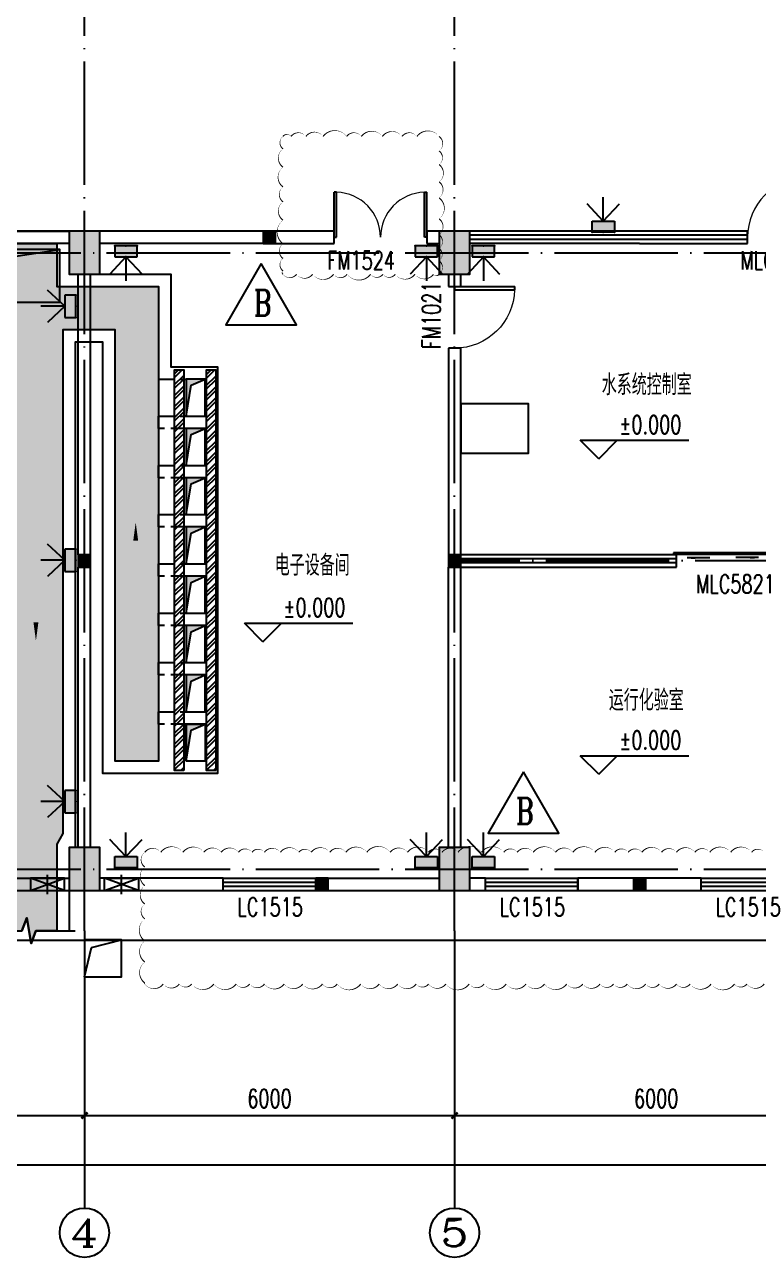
# Model space of a CAD drawing. Extents: x 93518 to 937116, y -359949 to 58022.
# Drawn here: x 712886 to 724780, y -111744 to -91744 of the extents above; entities that cross this region are included whole.
import ezdxf
from ezdxf.enums import TextEntityAlignment as Align

# ---------------------------------------------------------------- set-up
doc = ezdxf.new("R2010")
doc.units = 0
doc.header["$LTSCALE"] = 1000
doc.header["$MEASUREMENT"] = 0
doc.linetypes.add('DASH', pattern=[0.35, 0.25, -0.1])
doc.linetypes.add('DOTE', pattern=[2.42, 2, -0.2, 0.02, -0.2])
doc.layers.get('0').update_dxf_attribs({"color": 8, "linetype": 'CONTINUOUS'})
doc.layers.get('Defpoints').update_dxf_attribs({"color": 8, "linetype": 'CONTINUOUS'})
for name, color, linetype in [('-人员定位', 6, 'CONTINUOUS'), ('AXIS', 8, 'CONTINUOUS'), ('AXIS_TEXT', 8, 'CONTINUOUS'), ('COLUMN', 8, 'CONTINUOUS'), ('CURTWALL', 8, 'CONTINUOUS'), ('DIM_ELEV', 8, 'CONTINUOUS'), ('DIM_SYMB', 8, 'CONTINUOUS'), ('DOTE', 8, 'DOTE'), ('D洞口', 8, 'CONTINUOUS'), ('G沟道', 8, 'CONTINUOUS'), ('PUB_HATCH', 8, 'CONTINUOUS'), ('PUB_TEXT', 8, 'CONTINUOUS'), ('WALL', 8, 'CONTINUOUS'), ('WINDOW', 8, 'CONTINUOUS'), ('WINDOW_TEXT', 8, 'CONTINUOUS'), ('排水', 8, 'CONTINUOUS'), ('设备层', 8, 'CONTINUOUS')]:
    doc.layers.add(name, color=color, linetype=linetype)
doc.styles.add('_TCH_AXIS', font='complex.shx', dxfattribs={"bigfont": 'GBCBIG.shx'})
doc.styles.add('_TCH_DIM', font='simplex.shx', dxfattribs={"bigfont": 'gbcbig.shx'})
doc.styles.add('_TCH_DIM_T3', font='simplex.shx', dxfattribs={"width": 0.705882, "bigfont": 'gbcbig.shx'})
doc.styles.add('_TCH_WINDOW', font='simplex.shx', dxfattribs={"bigfont": 'gbcbig.shx'})
doc.styles.add('COMPLEX', font='geditxt.shx', dxfattribs={"bigfont": 'hztxt1.shx'})
doc.styles.get("Standard").update_dxf_attribs({"font": 'GBENOR', "bigfont": 'GBCBIG'})
doc.dimstyles.new('_TCH_ARCH&&100', dxfattribs={"dimtxt": 297.5, "dimasz": 100, "dimexe": 250, "dimexo": 300, "dimgap": 126.25, "dimtad": 1, "dimdec": 0, "dimzin": 0, "dimdsep": 46, "dimtxsty": '_TCH_DIM_T3', "dimblk": 'ARCHTICK', "dimcen": 0.09, "dimclrt": 7, "dimazin": 2, "dimtfac": 1, "dimtdec": 0, "dimtix": 1, "dimtmove": 2, "dimatfit": 3, "dimfxl": 0, "dimtolj": 1, "dimtzin": 0, "dimarcsym": 0})

# ---------------------------------------------------------------- blocks, each defined once
blk = doc.blocks.new('A$C795878E5')
h = blk.add_hatch()
h.set_pattern_fill('DOTS', color=8, scale=50, style=0)
h.set_pattern_definition([(0, (-119771.15, -29854.8), (39.6875, 79.375), [0, -79.375])])
h.paths.add_polyline_path([(4861, 728), (4861, 10378), (18311, 10378), (18311, 11878), (19111, 11878), (19111, 11178), (20761, 11178), (20761, 3478), (20061, 3478), (20061, 10478), (19211, 10478), (19211, 2305), (19111, 2132), (19111, 728), (18773, 728), (18699, 518), (18625, 938), (18548, 728), (18311, 728), (18311, 3078), (5761, 3078), (5761, 728), (5423, 728), (5349, 518), (5275, 938), (5198, 728)])
edge = h.paths.add_edge_path(flags=16)
edge.add_line((8511, 3778), (5761, 3778))
edge.add_line((5761, 3778), (5761, 9678))
edge.add_line((5761, 9678), (8511, 9678))
edge.add_line((8511, 9678), (8511, 8028))
edge.add_line((8511, 8028), (9261, 8028))
edge.add_line((9261, 8028), (9261, 9478))
edge.add_line((9261, 9478), (9461, 9478))
edge.add_line((9461, 9478), (9461, 8028))
edge.add_line((9461, 8028), (10061, 8028))
edge.add_line((10061, 8028), (10061, 9478))
edge.add_line((10061, 9478), (10261, 9478))
edge.add_line((10261, 9478), (10261, 8028))
edge.add_line((10261, 8028), (10861, 8028))
edge.add_line((10861, 8028), (10861, 9478))
edge.add_line((10861, 9478), (11061, 9478))
edge.add_line((11061, 9478), (11061, 8028))
edge.add_line((11061, 8028), (11661, 8028))
edge.add_line((11661, 8028), (11661, 9478))
edge.add_line((11661, 9478), (11861, 9478))
edge.add_line((11861, 9478), (11861, 8028))
edge.add_line((11861, 8028), (12461, 8028))
edge.add_line((12461, 8028), (12461, 9478))
edge.add_line((12461, 9478), (12661, 9478))
edge.add_line((12661, 9478), (12661, 8028))
edge.add_line((12661, 8028), (13261, 8028))
edge.add_line((13261, 8028), (13261, 9478))
edge.add_line((13261, 9478), (13461, 9478))
edge.add_line((13461, 9478), (13461, 8028))
edge.add_line((13461, 8028), (14061, 8028))
edge.add_line((14061, 8028), (14061, 9478))
edge.add_line((14061, 9478), (14261, 9478))
edge.add_line((14261, 9478), (14261, 8028))
edge.add_line((14261, 8028), (14861, 8028))
edge.add_line((14861, 8028), (14861, 9478))
edge.add_line((14861, 9478), (15061, 9478))
edge.add_line((15061, 9478), (15061, 8028))
edge.add_line((15061, 8028), (15661, 8028))
edge.add_line((15661, 8028), (15661, 9478))
edge.add_line((15661, 9478), (15861, 9478))
edge.add_line((15861, 9478), (15861, 8028))
edge.add_line((15861, 8028), (16461, 8028))
edge.add_line((16461, 8028), (16461, 9478))
edge.add_line((16461, 9478), (16661, 9478))
edge.add_line((16661, 9478), (16661, 8028))
edge.add_line((16661, 8028), (17261, 8028))
edge.add_line((17261, 8028), (17261, 9478))
edge.add_line((17261, 9478), (17461, 9478))
edge.add_line((17461, 9478), (17461, 8028))
edge.add_line((17461, 8028), (18011, 8028))
edge.add_line((18011, 8028), (18011, 9478))
edge.add_line((18011, 9478), (18311, 9478))
edge.add_line((18311, 9478), (18311, 3978))
edge.add_line((18311, 3978), (18011, 3978))
edge.add_line((18011, 3978), (18011, 5428))
edge.add_line((18011, 5428), (17461, 5428))
edge.add_line((17461, 5428), (17461, 3978))
edge.add_line((17461, 3978), (17261, 3978))
edge.add_line((17261, 3978), (17261, 5428))
edge.add_line((17261, 5428), (16661, 5428))
edge.add_line((16661, 5428), (16661, 3978))
edge.add_line((16661, 3978), (16461, 3978))
edge.add_line((16461, 3978), (16461, 5428))
edge.add_line((16461, 5428), (15861, 5428))
edge.add_line((15861, 5428), (15861, 3978))
edge.add_line((15861, 3978), (15661, 3978))
edge.add_line((15661, 3978), (15661, 5428))
edge.add_line((15661, 5428), (15061, 5428))
edge.add_line((15061, 5428), (15061, 3978))
edge.add_line((15061, 3978), (14861, 3978))
edge.add_line((14861, 3978), (14861, 5428))
edge.add_line((14861, 5428), (14261, 5428))
edge.add_line((14261, 5428), (14261, 3978))
edge.add_line((14261, 3978), (14061, 3978))
edge.add_line((14061, 3978), (14061, 5428))
edge.add_line((14061, 5428), (13461, 5428))
edge.add_line((13461, 5428), (13461, 3978))
edge.add_line((13461, 3978), (13261, 3978))
edge.add_line((13261, 3978), (13261, 5428))
edge.add_line((13261, 5428), (12661, 5428))
edge.add_line((12661, 5428), (12661, 3978))
edge.add_line((12661, 3978), (12461, 3978))
edge.add_line((12461, 3978), (12461, 5428))
edge.add_line((12461, 5428), (11861, 5428))
edge.add_line((11861, 5428), (11861, 3978))
edge.add_line((11861, 3978), (11661, 3978))
edge.add_line((11661, 3978), (11661, 5428))
edge.add_line((11661, 5428), (11061, 5428))
edge.add_line((11061, 5428), (11061, 3978))
edge.add_line((11061, 3978), (10861, 3978))
edge.add_line((10861, 3978), (10861, 5428))
edge.add_line((10861, 5428), (10261, 5428))
edge.add_line((10261, 5428), (10261, 3978))
edge.add_line((10261, 3978), (10061, 3978))
edge.add_line((10061, 3978), (10061, 5428))
edge.add_line((10061, 5428), (9461, 5428))
edge.add_line((9461, 5428), (9461, 3978))
edge.add_line((9461, 3978), (9261, 3978))
edge.add_line((9261, 3978), (9261, 5428))
edge.add_line((9261, 5428), (8511, 5428))
edge.add_line((8511, 5428), (8511, 3778))
at = {"layer": 'D洞口'}
for points in [[(21211, 9078), (21290, 9579), (21516, 9678), (21211, 9678)], [(21211, 8278), (21290, 8779), (21516, 8878), (21211, 8878)], [(21211, 7478), (21290, 7979), (21516, 8078), (21211, 8078)], [(21211, 6678), (21290, 7179), (21516, 7278), (21211, 7278)], [(21211, 5878), (21290, 6379), (21516, 6478), (21211, 6478)], [(21211, 5078), (21290, 5579), (21516, 5678), (21211, 5678)], [(21211, 4278), (21290, 4779), (21516, 4878), (21211, 4878)], [(21211, 3478), (21290, 3979), (21516, 4078), (21211, 4078)]]:
    blk.add_hatch(color=9, dxfattribs=at).paths.add_polyline_path(points)
at = {"layer": 'G沟道'}
h = blk.add_hatch(dxfattribs=at)
h.set_pattern_fill('金属', color=8, scale=50, style=0)
h.set_pattern_definition([(45, (-205666.91, -29854.8), (-88.38835, 88.38835), []), (45, (-205607.99, -29854.8), (-88.38835, 88.38835), [])])
h.paths.add_polyline_path([(21691, 3328), (21541, 3328), (21541, 9828), (21691, 9828)])
h.paths.add_polyline_path([(21171, 3328), (21021, 3328), (21021, 9828), (21171, 9828)])
at = {"layer": 'DIM_SYMB'}
blk.add_lwpolyline([(17911, 728), (18548, 728), (18625, 938), (18699, 518), (18773, 728), (19411, 728)], dxfattribs=at)
at = {"layer": 'D洞口'}
for points in [[(21211, 9078), (21290, 9579), (21516, 9678), (21211, 9678)], [(21211, 8278), (21290, 8779), (21516, 8878), (21211, 8878)], [(21211, 7478), (21290, 7979), (21516, 8078), (21211, 8078)], [(21211, 6678), (21290, 7179), (21516, 7278), (21211, 7278)], [(21211, 5878), (21290, 6379), (21516, 6478), (21211, 6478)], [(21211, 5078), (21290, 5579), (21516, 5678), (21211, 5678)], [(21211, 4278), (21290, 4779), (21516, 4878), (21211, 4878)], [(21211, 3478), (21290, 3979), (21516, 4078), (21211, 4078)]]:
    blk.add_lwpolyline(points, close=True, dxfattribs=at)
at = {"layer": 'G沟道', "color": 8}
for points in [[(4661, 728), (4661, 10578), (18111, 10578), (18111, 12078), (19311, 12078), (19311, 11378), (20961, 11378), (20961, 9878), (21716, 9878), (21716, 3278), (19861, 3278), (19861, 10278), (19411, 10278), (19411, 2078)], [(19311, 1378), (19311, 728)]]:
    blk.add_lwpolyline(points, dxfattribs=at)
at = {"layer": 'G沟道'}
blk.add_lwpolyline([(18311, 11878), (19111, 11878), (19111, 11178), (20761, 11178), (20761, 3478), (20061, 3478), (20061, 10478), (19211, 10478), (19211, 2305), (19111, 2132), (19111, 728), (18773, 728), (18699, 518), (18625, 938), (18548, 728)], dxfattribs=at)
at = {"layer": 'G沟道', "color": 8}
for points in [[(21171, 3328), (21021, 3328), (21021, 9828), (21171, 9828)], [(21691, 3328), (21541, 3328), (21541, 9828), (21691, 9828)]]:
    blk.add_lwpolyline(points, close=True, dxfattribs=at)
at = {"layer": 'G沟道', "color": 8, "linetype": 'DASH'}
for points in [[(20761, 9678), (21211, 9678)], [(21211, 8878), (20761, 8878), (20761, 9078), (21211, 9078)], [(21211, 8078), (20761, 8078), (20761, 8278), (21211, 8278)], [(21211, 7278), (20761, 7278), (20761, 7478), (21211, 7478)], [(21211, 6478), (20761, 6478), (20761, 6678), (21211, 6678)], [(21211, 5678), (20761, 5678), (20761, 5878), (21211, 5878)], [(21211, 4878), (20761, 4878), (20761, 5078), (21211, 5078)], [(21211, 4078), (20761, 4078), (20761, 4278), (21211, 4278)]]:
    blk.add_lwpolyline(points, dxfattribs=at)
at = {"layer": 'G沟道'}
for points in [[(21516, 9078), (21516, 9678), (21211, 9678), (21211, 9078)], [(21516, 8278), (21516, 8878), (21211, 8878), (21211, 8278)], [(21516, 8078), (21211, 8078), (21211, 7478), (21516, 7478)], [(21516, 6678), (21516, 7278), (21211, 7278), (21211, 6678)], [(21516, 6478), (21211, 6478), (21211, 5878), (21516, 5878)], [(21516, 5678), (21211, 5678), (21211, 5078), (21516, 5078)], [(21516, 4278), (21516, 4878), (21211, 4878), (21211, 4278)], [(21211, 3478), (21211, 4078), (21516, 4078), (21516, 3478), (21211, 3478)]]:
    blk.add_lwpolyline(points, close=True, dxfattribs=at)
blk = doc.blocks.new('A$C08014D97')
at = {"layer": 'D洞口'}
blk.add_hatch(color=9, dxfattribs=at).paths.add_polyline_path([(11600, -200), (11779, 491), (12850, 650), (11600, 650)])
for points in [[(11600, -200), (11779, 491), (12850, 650), (11600, 650)], [(12850, 650), (11600, 650), (11600, -200), (12850, -200)]]:
    blk.add_lwpolyline(points, close=True, dxfattribs=at)
blk = doc.blocks.new('A$C04077A59')
at = {"layer": 'D洞口', "color": 6}
blk.add_lwpolyline([(573, 993), (0, 0), (1146, 0)], close=True, dxfattribs=at)
at = {"layer": 'PUB_TEXT', "style": '_TCH_AXIS', "width": 0.705882}
blk.add_text('B', height=425, dxfattribs=at).set_placement((452, 145))
blk = doc.blocks.new('_ArchTick')
at = {"color": 0, "linetype": 'ByBlock', "const_width": 0.4}
blk.add_lwpolyline([(-0.5, -0.5), (0.5, 0.5)], dxfattribs=at)
blk = doc.blocks.new('*D824')
at = {"layer": 'AXIS', "color": 0, "lineweight": -2, "transparency": 16777216}
for p, q in [((707855, -106744), (707855, -109694)), ((713855, -106744), (713855, -109694)), ((707855, -109444), (713855, -109444))]:
    blk.add_line(p, q, dxfattribs=at)
at = {"layer": 'Defpoints', "color": 0, "transparency": 16777216}
for p in [(707855, -106444), (713855, -106444), (713855, -109444)]:
    blk.add_point(p, dxfattribs=at)
at = {"layer": 'AXIS', "color": 0, "lineweight": -2, "transparency": 16777216, "xscale": 100, "yscale": 100, "zscale": 100, "rotation": 180}
blk.add_blockref('_ArchTick', (707855, -109444), dxfattribs=at)
at = {"layer": 'AXIS', "color": 0, "lineweight": -2, "transparency": 16777216, "xscale": 100, "yscale": 100, "zscale": 100}
blk.add_blockref('_ArchTick', (713855, -109444), dxfattribs=at)
at = {"layer": 'AXIS', "color": 7, "transparency": 16777216, "insert": (710855, -109169), "char_height": 297.5, "attachment_point": 5, "style": '_TCH_DIM_T3'}
blk.add_mtext('\\A1;6000', dxfattribs=at)
blk = doc.blocks.new('*D825')
at = {"layer": 'AXIS', "color": 0, "lineweight": -2, "transparency": 16777216}
for p, q in [((713855, -106744), (713855, -109694)), ((719855, -106744), (719855, -109694)), ((713855, -109444), (719855, -109444))]:
    blk.add_line(p, q, dxfattribs=at)
at = {"layer": 'Defpoints', "color": 0, "transparency": 16777216}
for p in [(713855, -106444), (719855, -106444), (719855, -109444)]:
    blk.add_point(p, dxfattribs=at)
at = {"layer": 'AXIS', "color": 0, "lineweight": -2, "transparency": 16777216, "xscale": 100, "yscale": 100, "zscale": 100, "rotation": 180}
blk.add_blockref('_ArchTick', (713855, -109444), dxfattribs=at)
at = {"layer": 'AXIS', "color": 0, "lineweight": -2, "transparency": 16777216, "xscale": 100, "yscale": 100, "zscale": 100}
blk.add_blockref('_ArchTick', (719855, -109444), dxfattribs=at)
at = {"layer": 'AXIS', "color": 7, "transparency": 16777216, "insert": (716855, -109169), "char_height": 297.5, "attachment_point": 5, "style": '_TCH_DIM_T3'}
blk.add_mtext('\\A1;6000', dxfattribs=at)
blk = doc.blocks.new('*D826')
at = {"layer": 'AXIS', "color": 0, "lineweight": -2, "transparency": 16777216}
for p, q in [((719855, -106744), (719855, -109694)), ((725855, -106744), (725855, -109694)), ((719855, -109444), (725855, -109444))]:
    blk.add_line(p, q, dxfattribs=at)
at = {"layer": 'Defpoints', "color": 0, "transparency": 16777216}
for p in [(719855, -106444), (725855, -106444), (725855, -109444)]:
    blk.add_point(p, dxfattribs=at)
at = {"layer": 'AXIS', "color": 0, "lineweight": -2, "transparency": 16777216, "xscale": 100, "yscale": 100, "zscale": 100, "rotation": 180}
blk.add_blockref('_ArchTick', (719855, -109444), dxfattribs=at)
at = {"layer": 'AXIS', "color": 0, "lineweight": -2, "transparency": 16777216, "xscale": 100, "yscale": 100, "zscale": 100}
blk.add_blockref('_ArchTick', (725855, -109444), dxfattribs=at)
at = {"layer": 'AXIS', "color": 7, "transparency": 16777216, "insert": (723123, -109169), "char_height": 297.5, "attachment_point": 5, "style": '_TCH_DIM_T3'}
blk.add_mtext('\\A1;6000', dxfattribs=at)
blk = doc.blocks.new('*D832')
at = {"layer": 'AXIS', "color": 0, "lineweight": -2, "transparency": 16777216}
for p, q in [((695855, -106744), (695855, -110494)), ((757855, -106744), (757855, -110494)), ((695855, -110244), (757855, -110244))]:
    blk.add_line(p, q, dxfattribs=at)
at = {"layer": 'Defpoints', "color": 0, "transparency": 16777216}
for p in [(695855, -106444), (757855, -106444), (757855, -110244)]:
    blk.add_point(p, dxfattribs=at)
at = {"layer": 'AXIS', "color": 0, "lineweight": -2, "transparency": 16777216, "xscale": 100, "yscale": 100, "zscale": 100, "rotation": 180}
blk.add_blockref('_ArchTick', (695855, -110244), dxfattribs=at)
at = {"layer": 'AXIS', "color": 0, "lineweight": -2, "transparency": 16777216, "xscale": 100, "yscale": 100, "zscale": 100}
blk.add_blockref('_ArchTick', (757855, -110244), dxfattribs=at)
at = {"layer": 'AXIS', "color": 7, "transparency": 16777216, "insert": (726855, -109969), "char_height": 297.5, "attachment_point": 5, "style": '_TCH_DIM_T3'}
blk.add_mtext('\\A1;62000', dxfattribs=at)
blk = doc.blocks.new('_AXISO')
blk.add_circle((0, 0), 0.5)
at = {"layer": 'AXIS_TEXT', "style": 'COMPLEX', "width": 1.041667}
blk.add_attdef('A', text='', height=0.56, dxfattribs=at).set_placement((-0.25, -0.28), (0.25, -0.28), align=Align.FIT)
blk = doc.blocks.new('_FZH')
blk.add_lwpolyline([(-0.5, -0.5), (0.5, -0.5), (0.5, 0.5), (-0.5, 0.5)], close=True)
at = {"layer": 'PUB_HATCH'}
blk.add_solid([(-0.5, -0.5), (0.5, -0.5), (-0.5, 0.5), (0.5, 0.5)], dxfattribs=at)
blk = doc.blocks.new('$DorLib2D$00000002')
for p, q in [((-0.5, 0), (-0.5, 0.4875)), ((-0.475, 0.4875), (-0.5, 0.4875)), ((-0.475, 0), (-0.475, 0.4875)), ((0.475, 0), (0.475, 0.4875)), ((0.475, 0.4875), (0.5, 0.4875)), ((0.5, 0), (0.5, 0.4875)), ((-0.5, 0), (-0.475, 0)), ((0.5, 0), (0.475, 0))]:
    blk.add_line(p, q)
at = {"lineweight": 13}
for centre, start, end in [((-0.4875, 0), 0, 88.53072), ((0.4875, 0), 91.46928, 180)]:
    blk.add_arc(centre, 0.4875, start, end, dxfattribs=at)
blk = doc.blocks.new('$DorLib2D$00000001')
for p, q in [((0.45, 0.975), (0.5, 0.975)), ((0.45, 0), (0.45, 0.975)), ((0.5, 0), (0.5, 0.975)), ((0.5, 0), (0.45, 0))]:
    blk.add_line(p, q)
at = {"lineweight": 13}
blk.add_arc((0.475, 0), 0.975, 91.4693, 180, dxfattribs=at)
blk = doc.blocks.new('$DorLib2D$00000130')
at = {"color": 0, "linetype": 'Continuous'}
for p, q in [((-0.533, 0.66), (-0.533, 0.513)), ((0, 0.66), (-0.533, 0.66)), ((0, 0.513), (0, 0.66)), ((0.533, 0.66), (0, 0.66)), ((0.533, 0.66), (0.533, 0.513)), ((0, 0.513), (-0.533, 0.513)), ((0.533, 0.513), (0, 0.513)), ((-0.385, 0.269), (-0.14, 0.269)), ((-0.385, 0.269), (-0.3, 0.214)), ((-0.3, 0.214), (-0.3, 0.269)), ((0.385, 0.269), (0.14, 0.269)), ((0.3, 0.214), (0.3, 0.269)), ((0.385, 0.269), (0.3, 0.214))]:
    blk.add_line(p, q, dxfattribs=at)
blk = doc.blocks.new('$TCHSYS$WIN2D')
for p, q in [((-0.5, 0.5), (0.5, 0.5)), ((-0.5, 0.5), (-0.5, -0.5)), ((0.5, 0.5), (0.5, -0.5)), ((0.5, 0.167), (-0.5, 0.167)), ((0.5, -0.167), (-0.5, -0.167)), ((-0.5, -0.5), (0.5, -0.5))]:
    blk.add_line(p, q)
blk = doc.blocks.new('定位基站')
at = {"layer": '-人员定位', "ltscale": 0.01}
h = blk.add_hatch(color=256, dxfattribs=at)
h.dxf.hatch_style = 1
h.paths.add_polyline_path([(406524, 477798), (406524, 477617), (406162, 477617), (406162, 477798)])
at = {"layer": '-人员定位', "color": 6}
for p, q in [((406343, 477798), (406082, 478077)), ((406343, 477798), (406343, 478186)), ((406343, 477798), (406604, 478077)), ((406343, 477995), (406343, 477995)), ((406162, 477798), (406524, 477798)), ((406162, 477617), (406162, 477798)), ((406524, 477617), (406162, 477617)), ((406524, 477798), (406524, 477617))]:
    blk.add_line(p, q, dxfattribs=at)
for p in [(406162, 477617), (406343, 477798), (406343, 477617), (406524, 477617)]:
    blk.add_point(p, dxfattribs=at)

msp = doc.modelspace()

# ---------------------------------------------------------------- linework, layer by layer
for p, q in [((713529.4, -105794.5), (712979.8, -105594.5)), ((712979.8, -105794.5), (713529.4, -105594.5)), ((713254.6, -105849.4), (713254.6, -105539.6)), ((714179.8, -105794.5), (714729.4, -105594.5)), ((714729.4, -105794.5), (714179.8, -105594.5)), ((714454.6, -105849.4), (714454.6, -105539.6))]:
    msp.add_line(p, q)
msp.add_lwpolyline([(717073.5, -93558, 0, 20, 0.5), (717073.5, -93758, 0, 20, 0.5), (717073.5, -94058, 0, 20, 0.5), (717073.5, -94378, 0, 20, 0.5), (717073.5, -94618, 0, 20, 0.5), (717073.5, -94918, 0, 20, 0.5), (717073.5, -95298, 0, 20, 0.5), (717073.5, -95538, 0, 20, 0.5), (717073.5, -95738, 0, 20, 0.5), (717073.5, -95794.5, 0, 20, 0.5), (717293.5, -95794.5, 0, 20, 0.5), (717553.5, -95794.5, 0, 20, 0.5), (717893.5, -95794.5, 0, 20, 0.5), (718113.5, -95794.5, 0, 20, 0.5), (718493.5, -95794.5, 0, 20, 0.5), (718693.5, -95794.5, 0, 20, 0.5), (718893.5, -95794.5, 0, 20, 0.5), (719213.5, -95794.5, 0, 20, 0.5), (719513.5, -95794.5, 0, 20, 0.5), (719604.6, -95794.5, 0, 20, 0.5), (719604.6, -95574.5, 0, 20, 0.5), (719604.6, -95374.5, 0, 20, 0.5), (719604.6, -95154.5, 0, 20, 0.5), (719604.6, -94894.5, 0, 20, 0.5), (719604.6, -94554.5, 0, 20, 0.5), (719604.6, -94294.5, 0, 20, 0.5), (719604.6, -94014.5, 0, 20, 0.5), (719604.6, -93794.5, 0, 20, 0.5), (719604.6, -93558, 0, 20, 0.5), (719244.6, -93558, 0, 20, 0.5), (719004.6, -93558, 0, 20, 0.5), (718684.6, -93558, 0, 20, 0.5), (718344.6, -93558, 0, 20, 0.5), (718104.6, -93558, 0, 20, 0.5), (717724.6, -93558, 0, 20, 0.5), (717444.6, -93558, 0, 20, 0.5), (717204.6, -93558, 0, 20, 0.5)], format="xyseb", close=True)
msp.add_lwpolyline([(724871.2, -105172.5, 0, 20, 0.5), (724671.2, -105172.5, 0, 20, 0.5), (724331.2, -105172.5, 0, 20, 0.5), (723991.2, -105172.5, 0, 20, 0.5), (723751.2, -105172.5, 0, 20, 0.5), (723451.2, -105172.5, 0, 20, 0.5), (723211.2, -105172.5, 0, 20, 0.5), (722891.2, -105172.5, 0, 20, 0.5), (722671.2, -105172.5, 0, 20, 0.5), (722451.2, -105172.5, 0, 20, 0.5), (722131.2, -105172.5, 0, 20, 0.5), (721771.2, -105172.5, 0, 20, 0.5), (721491.2, -105172.5, 0, 20, 0.5), (721131.2, -105172.5, 0, 20, 0.5), (720871.2, -105172.5, 0, 20, 0.5), (720651.2, -105172.5, 0, 20, 0.5), (720291.2, -105172.5, 0, 20, 0.5), (719911.2, -105172.5, 0, 20, 0.5), (719651.2, -105172.5, 0, 20, 0.5), (719431.2, -105172.5, 0, 20, 0.5), (719091.2, -105172.5, 0, 20, 0.5), (718811.2, -105172.5, 0, 20, 0.5), (718431.2, -105172.5, 0, 20, 0.5), (718091.2, -105172.5, 0, 20, 0.5), (717831.2, -105172.5, 0, 20, 0.5), (717531.2, -105172.5, 0, 20, 0.5), (717331.2, -105172.5, 0, 20, 0.5), (717031.2, -105172.5, 0, 20, 0.5), (716771.2, -105172.5, 0, 20, 0.5), (716571.2, -105172.5, 0, 20, 0.5), (716351.2, -105172.5, 0, 20, 0.5), (716071.2, -105172.5, 0, 20, 0.5), (715791.2, -105172.5, 0, 20, 0.5), (715451.2, -105172.5, 0, 20, 0.5), (715091.2, -105172.5, 0, 20, 0.5), (714833.2, -105172.5, 0, 20, 0.5), (714833.2, -105412.5, 0, 20, 0.5), (714833.2, -105712.5, 0, 20, 0.5), (714833.2, -106012.5, 0, 20, 0.5), (714833.2, -106252.5, 0, 20, 0.5), (714833.2, -106612.5, 0, 20, 0.5), (714833.2, -106952.5, 0, 20, 0.5), (714833.2, -107292.5, 0, 20, 0.5), (714833.2, -107310, 0, 20, 0.5), (715133.2, -107310, 0, 20, 0.5), (715393.2, -107310, 0, 20, 0.5), (715593.2, -107310, 0, 20, 0.5), (715953.2, -107310, 0, 20, 0.5), (716313.2, -107310, 0, 20, 0.5), (716533.2, -107310, 0, 20, 0.5), (716773.2, -107310, 0, 20, 0.5), (717093.2, -107310, 0, 20, 0.5), (717393.2, -107310, 0, 20, 0.5), (717713.2, -107310, 0, 20, 0.5), (717953.2, -107310, 0, 20, 0.5), (718333.2, -107310, 0, 20, 0.5), (718633.2, -107310, 0, 20, 0.5), (718933.2, -107310, 0, 20, 0.5), (719233.2, -107310, 0, 20, 0.5), (719433.2, -107310, 0, 20, 0.5), (719713.2, -107310, 0, 20, 0.5), (720093.2, -107310, 0, 20, 0.5), (720333.2, -107310, 0, 20, 0.5), (720693.2, -107310, 0, 20, 0.5), (721013.2, -107310, 0, 20, 0.5), (721313.2, -107310, 0, 20, 0.5), (721673.2, -107310, 0, 20, 0.5), (721933.2, -107310, 0, 20, 0.5), (722213.2, -107310, 0, 20, 0.5), (722433.2, -107310, 0, 20, 0.5), (722653.2, -107310, 0, 20, 0.5), (722953.2, -107310, 0, 20, 0.5), (723173.2, -107310, 0, 20, 0.5), (723453.2, -107310, 0, 20, 0.5), (723673.2, -107310, 0, 20, 0.5), (724013.2, -107310, 0, 20, 0.5), (724393.2, -107310, 0, 20, 0.5), (724593.2, -107310, 0, 20, 0.5), (724873.2, -107310, 0, 20, 0.5)], format="xyseb")
for points in [[(713529.4, -105594.5), (712979.8, -105594.5), (712979.8, -105794.5), (713529.4, -105794.5), (713529.4, -105594.5)], [(714179.8, -105594.5), (714729.4, -105594.5), (714729.4, -105794.5), (714179.8, -105794.5), (714179.8, -105594.5)]]:
    msp.add_lwpolyline(points)
at = {"layer": 'AXIS'}
for p, q in [((713854.6, -106444.5), (713854.6, -110944.5)), ((719854.6, -106444.5), (719854.6, -110944.5))]:
    msp.add_line(p, q, dxfattribs=at)
at = {"layer": 'CURTWALL'}
for p, q in [((722854.6, -95094.5), (720104.6, -95094.5)), ((722854.6, -95161.2), (720104.6, -95161.2)), ((724604.6, -95094.5), (722854.6, -95094.5)), ((724604.6, -95161.2), (722854.6, -95161.2)), ((724604.6, -95294.5), (724604.6, -95094.5)), ((722854.6, -95227.8), (720104.6, -95227.8)), ((722854.6, -95294.5), (720104.6, -95294.5)), ((724604.6, -95227.8), (722854.6, -95227.8)), ((722854.6, -95294.5), (724604.6, -95294.5)), ((723454.6, -100344.5), (719954.6, -100344.5)), ((723454.6, -100544.5), (723454.6, -100344.5)), ((723454.6, -100411.2), (719954.6, -100411.2)), ((723454.6, -100477.8), (719954.6, -100477.8)), ((719954.6, -100544.5), (723454.6, -100544.5))]:
    msp.add_line(p, q, dxfattribs=at)
at = {"layer": 'DIM_ELEV'}
for p, q in [((722193, -98787.8), (721893, -98487.8)), ((721893, -98487.8), (723653.5, -98487.8)), ((722193, -98787.8), (722493, -98487.8)), ((716747.7, -101755.8), (716447.7, -101455.8)), ((716447.7, -101455.8), (718208.3, -101455.8)), ((716747.7, -101755.8), (717047.7, -101455.8)), ((722193, -103905.5), (721893, -103605.5)), ((721893, -103605.5), (723653.5, -103605.5)), ((722193, -103905.5), (722493, -103605.5))]:
    msp.add_line(p, q, dxfattribs=at)
at = {"layer": 'DIM_SYMB'}
for points in [[(714686, -100991.2, 0, 0, 0), (714686, -99818.7, 0, 80, 0), (714686, -100118.7, 0, 0, 0)], [(713068.4, -100630.4, 0, 0, 0), (713068.4, -101741.5, 0, 80, 0), (713068.4, -101441.5, 0, 0, 0)]]:
    msp.add_lwpolyline(points, format="xyseb", dxfattribs=at)
at = {"layer": 'DOTE'}
for p, q in [((713854.6, -106444.5), (713854.6, -72444.5)), ((719854.6, -106444.5), (719854.6, -72444.5)), ((694854.6, -95444.5), (758854.6, -95444.5)), ((725754.6, -100444.5), (719754.6, -100444.5)), ((694854.6, -105444.5), (758854.6, -105444.5))]:
    msp.add_line(p, q, dxfattribs=at)
at = {"layer": 'WALL'}
for p, q in [((713604.6, -95094.5), (710954.6, -95094.5)), ((716754.6, -95094.5), (714104.6, -95094.5)), ((717904.6, -95094.5), (716954.6, -95094.5)), ((717904.6, -95294.5), (717904.6, -95094.5)), ((719604.6, -95094.5), (719404.6, -95094.5)), ((719404.6, -95094.5), (719404.6, -95294.5)), ((713604.6, -95294.5), (710954.6, -95294.5)), ((716754.6, -95294.5), (714104.6, -95294.5)), ((716954.6, -95294.5), (717904.6, -95294.5)), ((719404.6, -95294.5), (719604.6, -95294.5)), ((713754.6, -100344.5), (713754.6, -95794.5)), ((713954.6, -100344.5), (713954.6, -95794.5)), ((719754.6, -95794.5), (719754.6, -95994.5)), ((719954.6, -95994.5), (719954.6, -95794.5)), ((719754.6, -95994.5), (719954.6, -95994.5)), ((719954.6, -96994.5), (719754.6, -96994.5)), ((719754.6, -96994.5), (719754.6, -100344.5)), ((719954.6, -100344.5), (719954.6, -96994.5)), ((713754.6, -105094.5), (713754.6, -100544.5)), ((713954.6, -105094.5), (713954.6, -100544.5)), ((719754.6, -105094.5), (719754.6, -100544.5)), ((719954.6, -105094.5), (719954.6, -100544.5)), ((711805, -105594.5), (713604.6, -105594.5)), ((716104.6, -105594.5), (714104.6, -105594.5)), ((716104.6, -105794.5), (716104.6, -105594.5)), ((717804.6, -105594.5), (719604.6, -105594.5)), ((720354.6, -105594.5), (720104.6, -105594.5)), ((720354.6, -105794.5), (720354.6, -105594.5)), ((722754.6, -105594.5), (721854.6, -105594.5)), ((721854.6, -105594.5), (721854.6, -105794.5)), ((723854.6, -105594.5), (722954.6, -105594.5)), ((723854.6, -105794.5), (723854.6, -105594.5)), ((711805, -105794.5), (713604.6, -105794.5)), ((714104.6, -105794.5), (716104.6, -105794.5)), ((717804.6, -105794.5), (719604.6, -105794.5)), ((720104.6, -105794.5), (720354.6, -105794.5)), ((721854.6, -105794.5), (722754.6, -105794.5)), ((722954.6, -105794.5), (723854.6, -105794.5))]:
    msp.add_line(p, q, dxfattribs=at)
at = {"layer": '排水'}
for p, q in [((706104.6, -106595.6), (719854.6, -106597.1)), ((713968.8, -106716.6), (714454.6, -106594.5)), ((719604.6, -106597), (725854.6, -106597.7)), ((713854.6, -107194.5), (713968.8, -106716.6))]:
    msp.add_line(p, q, dxfattribs=at)
msp.add_lwpolyline([(713854.6, -107194.5), (714454.6, -107194.5), (714454.6, -106594.5), (713854.6, -106594.5)], close=True, dxfattribs=at)
at = {"layer": '设备层'}
msp.add_lwpolyline([(719954.6, -98694.5), (721054.6, -98694.5), (721054.6, -97894.5), (719954.6, -97894.5), (719954.6, -98694.5)], dxfattribs=at)

# ---------------------------------------------------------------- block references
at = {"layer": '-人员定位'}
for p in [(315922.8, -572729.1), (308184.1, -583040.1), (313056, -583040.1), (313980.8, -583040.1)]:
    msp.add_blockref('定位基站', p, dxfattribs=at)
at = {"layer": '-人员定位', "xscale": -1}
for p, rotation in [((308184.1, 382284.2), 180), ((313056, 382284.2), 180), ((313980.8, 382284.2), 180), ((1191333.3, 310028.9), 90), ((1191333.3, 305908.6), 90), ((1191333.3, 301994), 90)]:
    msp.add_blockref('定位基站', p, dxfattribs=dict(at, rotation=rotation))
msp.add_blockref('A$C08014D97', (700604.6, -96044.5))
at = {"layer": 'AXIS'}
ref = msp.add_blockref('_AXISO', (713854.6, -111344.5), dxfattribs=dict(at, xscale=800, yscale=800, zscale=800))
ref.add_attrib('A', '4', dxfattribs={"layer": 'AXIS_TEXT', "height": 452.5, "style": '_TCH_AXIS', "width": 1.3125}).set_placement((713628.4, -111570.8), (714080.9, -111570.8), align=Align.FIT)
ref = msp.add_blockref('_AXISO', (719854.6, -111344.5), dxfattribs=dict(at, xscale=800, yscale=800, zscale=800))
ref.add_attrib('A', '5', dxfattribs={"layer": 'AXIS_TEXT', "height": 452.5, "style": '_TCH_AXIS', "width": 1.5}).set_placement((719628.4, -111570.8), (720080.9, -111570.8), align=Align.FIT)
at = {"layer": 'COLUMN'}
for p, xscale, yscale, zscale in [((713854.6, -95444.5), 500, 700, 700), ((716854.6, -95194.5), 200, 200, 200), ((719854.6, -95444.5), 500, 700, 700), ((713854.6, -100444.5), 200, 200, 200), ((719854.6, -100444.5), 200, 200, 200), ((713854.6, -105444.5), 500, 700, 700), ((719854.6, -105444.5), 500, 700, 700), ((717704.6, -105694.5), 200, 200, 200), ((722854.6, -105694.5), 200, 200, 200)]:
    msp.add_blockref('_FZH', p, dxfattribs=dict(at, xscale=xscale, yscale=yscale, zscale=zscale))
at = {"layer": 'D洞口'}
for p in [(716148, -96614.9), (720400, -104860.4)]:
    msp.add_blockref('A$C04077A59', p, dxfattribs=at)
at = {"layer": 'WINDOW'}
ref = msp.add_blockref('$DorLib2D$00000001', (725104.6, -95194.5), dxfattribs=dict(at, xscale=-1000, yscale=-1000, zscale=-1000, rotation=180))
ref.add_attrib('A', 'MLC1021', (724489.6, -95718.2), dxfattribs={"layer": 'WINDOW_TEXT', "height": 297.5, "style": '_TCH_WINDOW', "width": 0.705882})
ref = msp.add_blockref('$DorLib2D$00000002', (718654.6, -95194.5), dxfattribs=dict(at, xscale=-1500, yscale=-1500, zscale=-1500, rotation=180))
ref.add_attrib('A', 'FM1524', (717789.6, -95718.2), dxfattribs={"layer": 'WINDOW_TEXT', "height": 297.5, "style": '_TCH_WINDOW', "width": 0.705882})
ref = msp.add_blockref('$DorLib2D$00000001', (719854.6, -96494.5), dxfattribs=dict(at, xscale=1000, yscale=-1000, zscale=1000, rotation=90))
ref.add_attrib('A', 'FM1021', (719628.4, -97009.5), dxfattribs={"layer": 'WINDOW_TEXT', "height": 297.5, "rotation": 90, "style": '_TCH_WINDOW', "width": 0.705882})
ref = msp.add_blockref('$DorLib2D$00000130', (724204.6, -100444.5), dxfattribs=dict(at, xscale=-1500, yscale=-200, zscale=-1500, rotation=180))
ref.add_attrib('A', 'MLC5821', (723769.6, -100968.2), dxfattribs={"layer": 'WINDOW_TEXT', "height": 297.5, "style": '_TCH_WINDOW', "width": 0.705882})
ref = msp.add_blockref('$TCHSYS$WIN2D', (716854.6, -105694.5), dxfattribs=dict(at, xscale=1500, yscale=-200, zscale=1500))
ref.add_attrib('A', 'LC1515', (716334.6, -106207.5), dxfattribs={"layer": 'WINDOW_TEXT', "height": 297.5, "style": '_TCH_WINDOW', "width": 0.705882})
ref = msp.add_blockref('$TCHSYS$WIN2D', (721104.6, -105694.5), dxfattribs=dict(at, xscale=1500, yscale=-200, zscale=1500))
ref.add_attrib('A', 'LC1515', (720584.6, -106207.5), dxfattribs={"layer": 'WINDOW_TEXT', "height": 297.5, "style": '_TCH_WINDOW', "width": 0.705882})
ref = msp.add_blockref('$TCHSYS$WIN2D', (724604.6, -105694.5), dxfattribs=dict(at, xscale=1500, yscale=-200, zscale=1500))
ref.add_attrib('A', 'LC1515', (724084.6, -106207.5), dxfattribs={"layer": 'WINDOW_TEXT', "height": 297.5, "style": '_TCH_WINDOW', "width": 0.705882})
at = {"layer": '设备层'}
msp.add_blockref('A$C795878E5', (694293.7, -107172.5), dxfattribs=at)

# ---------------------------------------------------------------- texts
at = {"layer": 'DIM_ELEV', "color": 7, "style": '_TCH_DIM', "width": 0.705882}
for p in [(722523.5, -98382.8), (717078.3, -101350.8), (722523.5, -103500.5)]:
    msp.add_text('%%P0.000', height=297.5, dxfattribs=at).set_placement(p)
at = {"layer": 'PUB_TEXT'}
for s, p in [('水系统控制室', (722241.4, -97756.3)), ('电子设备间', (716939, -100684.7)), ('运行化验室', (722355.6, -102874))]:
    msp.add_text(s, height=337.59, dxfattribs=at).set_placement(p)

# ---------------------------------------------------------------- dimensions: what is measured, and where the dimension line sits
at = {"layer": 'AXIS'}
for p1, p2, distance, picture, middle in [((695854.6, -106444.5), (757854.6, -106444.5), -3800, '*D832', (726854.6, -109969.5)), ((707854.6, -106444.5), (713854.6, -106444.5), -3000, '*D824', (710854.6, -109169.5)), ((713854.6, -106444.5), (719854.6, -106444.5), -3000, '*D825', (716854.6, -109169.5))]:
    dim = msp.add_aligned_dim(p1=p1, p2=p2, distance=distance, dimstyle='_TCH_ARCH&&100', dxfattribs=at)
    dim.commit()
    dim.dimension.update_dxf_attribs({"geometry": picture, "text_midpoint": middle})
dim = msp.add_linear_dim(base=(725854.6, -109444.5), p1=(719854.6, -106444.5), p2=(725854.6, -106444.5), angle=0, dimstyle='_TCH_ARCH&&100', dxfattribs=at)
dim.commit()
dim.dimension.update_dxf_attribs({"geometry": '*D826', "text_midpoint": (723122.6, -109169.5), "dimtype": 129})

doc.saveas('drawing.dxf')
